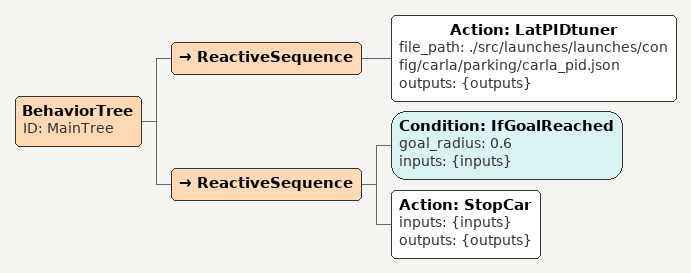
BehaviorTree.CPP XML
<?xml version="1.0"?>

 <root BTCPP_format="4" >
     <BehaviorTree ID="MainTree">
        <ReactiveSequence>
            <Action ID="LatPIDtuner" file_path="./src/launches/launches/config/carla/parking/carla_pid.json" outputs="{outputs}"/>
        </ReactiveSequence>
        <ReactiveSequence>
            <Condition ID="IfGoalReached" goal_radius="0.6" inputs="{inputs}"/>
            <Action ID="StopCar" inputs="{inputs}" outputs="{outputs}"/>
        </ReactiveSequence>
     </BehaviorTree>
 </root>
